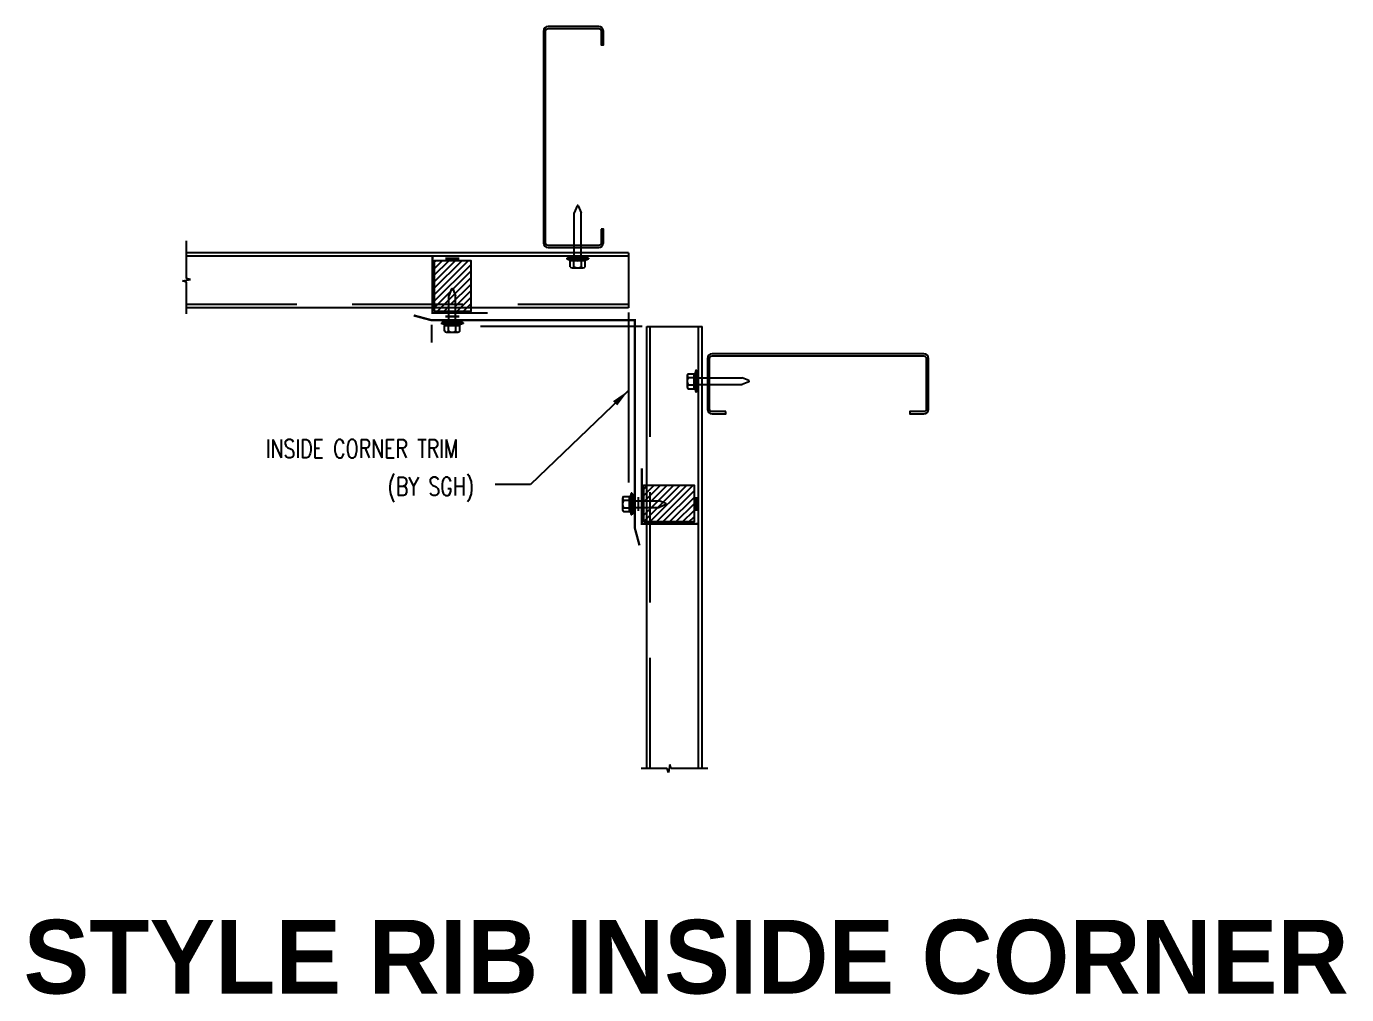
# Model space of a CAD drawing. Header units: inches. Extents: x 0 to 10293, y 0 to 4182.
# Drawn here: x 666.07 to 701.91, y 4090.55 to 4116.83 of the extents above; entities that cross this region are included whole.
import ezdxf

# ---------------------------------------------------------------- set-up
doc = ezdxf.new("R2010")
doc.units = ezdxf.units.IN
doc.header["$LTSCALE"] = 48
doc.header["$MEASUREMENT"] = 0
doc.linetypes.add('HIDDEN2', pattern=[0.1875, 0.125, -0.0625])
doc.linetypes.add('SMHID', pattern=[0.09375, 0.0625, -0.03125])
doc.layers.add('FAST', color=1, linetype='Continuous')
doc.styles.add('Arch-Dim', font='romans.shx', dxfattribs={"width": 0.75})
doc.styles.add('BOLD', font='bold.shx', dxfattribs={"height": 18})
doc.styles.add('NOTATION', font='romans.shx', dxfattribs={"width": 0.75})
doc.dimstyles.new('Aec-Arch-I-96', dxfattribs={"dimscale": 96, "dimtxt": 0.09375, "dimasz": 0.0625, "dimexe": 0.0625, "dimexo": 0.0625, "dimgap": 0.03125, "dimtad": 1, "dimdec": 4, "dimzin": 3, "dimdsep": 46, "dimlunit": 4, "dimtxsty": 'Arch-Dim', "dimblk": 'ARCHTICK', "dimcen": 0.09375, "dimazin": 2, "dimtfac": 0.75, "dimtdec": 4, "dimtix": 1, "dimtmove": 2, "dimatfit": 2, "dimfxl": 0, "dimtolj": 1, "dimtzin": 0, "dimarcsym": 0})
pattern_1 = [(45, (658.83269, 4091.76219), (-0.08838835, 0.08838835), [])]

# ---------------------------------------------------------------- blocks, each defined once
blk = doc.blocks.new('ABHW-8')
at = {"layer": 'FAST'}
for p, q in [((-0.275, 0.153), (-0.275, -0.153)), ((-0.246, 0.204), (-0.085, 0.204)), ((-0.246, 0.102), (-0.085, 0.102)), ((-0.246, -0.102), (-0.085, -0.102)), ((-0.246, -0.205), (-0.085, -0.205))]:
    blk.add_line(p, q, dxfattribs=at)
at = {"layer": 'FAST', "linetype": 'Continuous'}
for p, q in [((-0.085, -0.205), (-0.085, 0.204)), ((-0.037, 0.295), (-0.037, -0.295)), ((-0.016, 0.295), (-0.037, 0.295)), ((-0.016, 0.295), (-0.016, -0.295)), ((0, 0.276), (-0.016, 0.276)), ((0, 0.276), (0, -0.276)), ((-0.016, -0.295), (-0.037, -0.295)), ((0, -0.276), (-0.016, -0.276))]:
    blk.add_line(p, q, dxfattribs=at)
at = {"layer": 'FAST', "linetype": 'HIDDEN2'}
for p, q in [((0, 0.092), (0.718, 0.092)), ((0.905, 0.015), (0.718, 0.092)), ((0, -0.093), (0.718, -0.093)), ((0.905, -0.015), (0.718, -0.093))]:
    blk.add_line(p, q, dxfattribs=at)
at = {"layer": 'FAST'}
for centre, radius, start, end in [((-0.214, 0.153), 0.0604, 122.1802, 237.8198), ((-0.075, 0), 0.199, 149.1274, 210.8726), ((0.847, 0), 0.931, 161.5122, 198.4878), ((-0.214, -0.153), 0.0604, 122.1802, 237.8198)]:
    blk.add_arc(centre, radius, start, end, dxfattribs=at)
at = {"layer": 'FAST', "linetype": 'HIDDEN2'}
blk.add_arc((0.899, 0), 0.016, 292.5, 67.5, dxfattribs=at)
blk = doc.blocks.new('ABHW-12')
at = {"layer": 'FAST'}
for p, q in [((-0.275, 0.153), (-0.275, -0.153)), ((-0.246, 0.204), (-0.085, 0.204)), ((-0.246, 0.102), (-0.085, 0.102)), ((-0.246, -0.102), (-0.085, -0.102)), ((-0.246, -0.205), (-0.085, -0.205))]:
    blk.add_line(p, q, dxfattribs=at)
at = {"layer": 'FAST', "linetype": 'Continuous'}
for p, q in [((-0.085, -0.205), (-0.085, 0.204)), ((-0.037, 0.295), (-0.037, -0.295)), ((-0.016, 0.295), (-0.037, 0.295)), ((-0.016, 0.295), (-0.016, -0.295)), ((0, 0.276), (-0.016, 0.276)), ((0, 0.276), (0, -0.276)), ((-0.016, -0.295), (-0.037, -0.295)), ((0, -0.276), (-0.016, -0.276))]:
    blk.add_line(p, q, dxfattribs=at)
at = {"layer": 'FAST', "linetype": 'HIDDEN2'}
for p, q in [((0, 0.092), (1.218, 0.092)), ((1.405, 0.015), (1.218, 0.092)), ((0, -0.093), (1.218, -0.093)), ((1.405, -0.015), (1.218, -0.093))]:
    blk.add_line(p, q, dxfattribs=at)
at = {"layer": 'FAST'}
for centre, radius, start, end in [((-0.214, 0.153), 0.0604, 122.1802, 237.8198), ((-0.075, 0), 0.199, 149.1274, 210.8726), ((0.847, 0), 0.931, 161.5122, 198.4878), ((-0.214, -0.153), 0.0604, 122.1802, 237.8198)]:
    blk.add_arc(centre, radius, start, end, dxfattribs=at)
at = {"layer": 'FAST', "linetype": 'HIDDEN2'}
blk.add_arc((1.399, 0), 0.016, 292.5, 67.5, dxfattribs=at)
blk = doc.blocks.new('_ArchTick')
at = {"color": 0, "linetype": 'ByBlock', "const_width": 0.15}
blk.add_lwpolyline([(-0.5, -0.5), (0.5, 0.5)], dxfattribs=at)

msp = doc.modelspace()

# ---------------------------------------------------------------- hatches: boundary and pattern name
h = msp.add_hatch()
h.set_pattern_fill('ANSI31', color=256, style=0)
h.set_pattern_definition(pattern_1)
h.paths.add_polyline_path([(677.53926, 4109.10265), (677.53926, 4109.18638), (677.14509, 4109.18638), (677.14509, 4109.10265)])
h.paths.add_polyline_path([(677.72426, 4109.18638), (677.72426, 4109.10265), (678.14509, 4109.10265), (678.14509, 4109.18638)])
h.paths.add_polyline_path([(677.72426, 4109.28013), (677.72426, 4109.18638), (678.14509, 4109.18638), (678.14509, 4109.28013)])
h.paths.add_polyline_path([(677.53926, 4109.18638), (677.53926, 4109.28013), (677.14509, 4109.28013), (677.14509, 4109.18638)])
h.paths.add_polyline_path([(678.14509, 4109.28013), (678.14509, 4110.46763), (677.14509, 4110.46763), (677.14509, 4109.28013), (677.53926, 4109.28013), (677.53926, 4109.51667), (677.61666, 4109.70344, -0.02877301), (677.61737, 4109.70513), (677.53926, 4109.51667), (677.53926, 4109.28013)])
h = msp.add_hatch()
h.set_pattern_fill('ANSI31', color=256, style=0)
h.set_pattern_definition(pattern_1)
h.paths.add_polyline_path([(682.83241, 4103.95561), (682.91615, 4103.95561), (682.91615, 4104.37645), (682.83241, 4104.37645)])
h.paths.add_polyline_path([(682.91615, 4103.95561), (683.0099, 4103.95561), (683.0099, 4104.37645), (682.91615, 4104.37645)])
h.paths.add_polyline_path([(683.0099, 4103.77061), (683.24643, 4103.77061), (683.4349, 4103.84873, -0.02877301), (683.4332, 4103.84802), (683.24643, 4103.77061), (683.0099, 4103.77061), (683.0099, 4103.37645), (684.1974, 4103.37645), (684.1974, 4104.37645), (683.0099, 4104.37645)])
h.paths.add_polyline_path([(683.0099, 4103.77061), (682.91615, 4103.77061), (682.91615, 4103.37645), (683.0099, 4103.37645)])
h.paths.add_polyline_path([(682.83241, 4103.37645), (682.91615, 4103.37645), (682.91615, 4103.77061), (682.83241, 4103.77061)])

# ---------------------------------------------------------------- linework, layer by layer
for p, q in [((670.41615, 4109.99093), (670.41615, 4111.0117)), ((682.41615, 4110.68638), (670.41756, 4110.68638)), ((682.41615, 4110.59263), (670.41756, 4110.59263)), ((682.41615, 4110.68638), (682.41615, 4109.18638)), ((670.30677, 4109.92063), (670.52496, 4109.96281)), ((670.41615, 4109.88548), (670.30677, 4109.92063)), ((670.52496, 4109.96281), (670.41615, 4109.99093)), ((670.41615, 4109.0304), (670.41615, 4109.88548)), ((682.41615, 4109.18638), (670.41756, 4109.18638)), ((682.41615, 4109.06138), (682.41615, 4104.44684)), ((677.07002, 4108.72929), (677.07002, 4108.24857)), ((682.79115, 4108.68638), (678.40138, 4108.68638)), ((682.91615, 4096.68954), (682.91615, 4108.68638)), ((682.91615, 4108.68638), (684.41615, 4108.68638)), ((684.3224, 4096.68954), (684.3224, 4108.68638)), ((684.41615, 4096.68954), (684.41615, 4108.68638)), ((683.47224, 4096.68638), (682.75784, 4096.68638)), ((683.50036, 4096.57757), (683.47224, 4096.68638)), ((683.54254, 4096.79576), (683.50036, 4096.57757)), ((683.5777, 4096.68638), (683.54254, 4096.79576)), ((684.57553, 4096.68638), (683.5777, 4096.68638))]:
    msp.add_line(p, q)
at = {"linetype": 'SMHID'}
for p, q in [((682.41615, 4109.28013), (670.41756, 4109.28013)), ((683.0099, 4096.68954), (683.0099, 4108.68638))]:
    msp.add_line(p, q, dxfattribs=at)
for points in [[(681.67894, 4111.33038), (681.67894, 4110.95538, -0.41421356), (681.61054, 4110.88698), (680.23554, 4110.88698, -0.41421356), (680.16714, 4110.95538), (680.16714, 4116.70538, -0.41421356), (680.23554, 4116.77378), (681.61054, 4116.77378, -0.41421356), (681.67894, 4116.70538), (681.67894, 4116.33038), (681.73554, 4116.33038), (681.73554, 4116.70538, 0.41421356), (681.61054, 4116.83038), (680.23554, 4116.83038, 0.41421356), (680.11054, 4116.70538), (680.11054, 4110.95538, 0.41421356), (680.23554, 4110.83038), (681.61054, 4110.83038, 0.41421356), (681.73554, 4110.95538), (681.73554, 4111.33038)], [(685.06014, 4106.3729), (684.68514, 4106.3729, -0.41421356), (684.61674, 4106.4413), (684.61674, 4107.8163, -0.41421356), (684.68514, 4107.8847), (690.43514, 4107.8847, -0.41421356), (690.50354, 4107.8163), (690.50354, 4106.4413, -0.41421356), (690.43514, 4106.3729), (690.06014, 4106.3729), (690.06014, 4106.3163), (690.43514, 4106.3163, 0.41421356), (690.56014, 4106.4413), (690.56014, 4107.8163, 0.41421356), (690.43514, 4107.9413), (684.68514, 4107.9413, 0.41421356), (684.56014, 4107.8163), (684.56014, 4106.4413, 0.41421356), (684.68514, 4106.3163), (685.06014, 4106.3163)]]:
    msp.add_lwpolyline(points, format="xyb", close=True)
at = {"const_width": 0.0625}
for points in [[(677.09755, 4110.59263), (677.09755, 4109.05028), (678.59755, 4109.05028)], [(677.82313, 4110.5326), (677.44813, 4110.5326)], [(676.58706, 4108.9837), (677.07002, 4108.85429), (682.58686, 4108.85429), (682.58686, 4103.2237), (682.71627, 4102.74074)], [(677.82313, 4108.95554), (677.44813, 4108.95554)], [(684.3224, 4103.32891), (682.78004, 4103.32891), (682.78004, 4104.82891)], [(682.6853, 4104.05449), (682.6853, 4103.67949)], [(684.26045, 4104.05449), (684.26045, 4103.67949)]]:
    msp.add_lwpolyline(points, dxfattribs=at)
for points in [[(677.14509, 4109.10265), (678.14509, 4109.10265), (678.14509, 4110.46763), (677.14509, 4110.46763), (677.14509, 4109.10265)], [(682.83241, 4103.37645), (682.83241, 4104.37645), (684.1974, 4104.37645), (684.1974, 4103.37645), (682.83241, 4103.37645)]]:
    msp.add_lwpolyline(points)

# ---------------------------------------------------------------- block references
at = {"rotation": 90}
msp.add_blockref('ABHW-12', (681.03738, 4110.55326), dxfattribs=at)
at = {"xscale": -1, "rotation": 270}
msp.add_blockref('ABHW-8', (677.63179, 4108.79889), dxfattribs=at)
for name, p in [('ABHW-12', (684.28281, 4107.19896)), ('ABHW-8', (682.52865, 4103.86315))]:
    msp.add_blockref(name, p)

# ---------------------------------------------------------------- texts
at = {"style": 'NOTATION', "width": 0.75}
for s, p in [('INSIDE CORNER TRIM', (672.56934, 4105.11569)), ('(BY SGH)', (675.87731, 4104.09156))]:
    msp.add_text(s, height=0.5, dxfattribs=at).set_placement(p)
at = {"layer": 'Defpoints', "style": 'BOLD'}
msp.add_text('STYLE RIB INSIDE CORNER', height=2.0008, dxfattribs=at).set_placement((665.99437, 4090.57511))

# ---------------------------------------------------------------- leaders
msp.add_leader([(682.41615, 4106.94395), (679.754, 4104.39779), (678.80061, 4104.39779)], dimstyle='Aec-Arch-I-96', override={"dimscale": 8, "dimtxt": 0.125})

doc.saveas('drawing.dxf')
